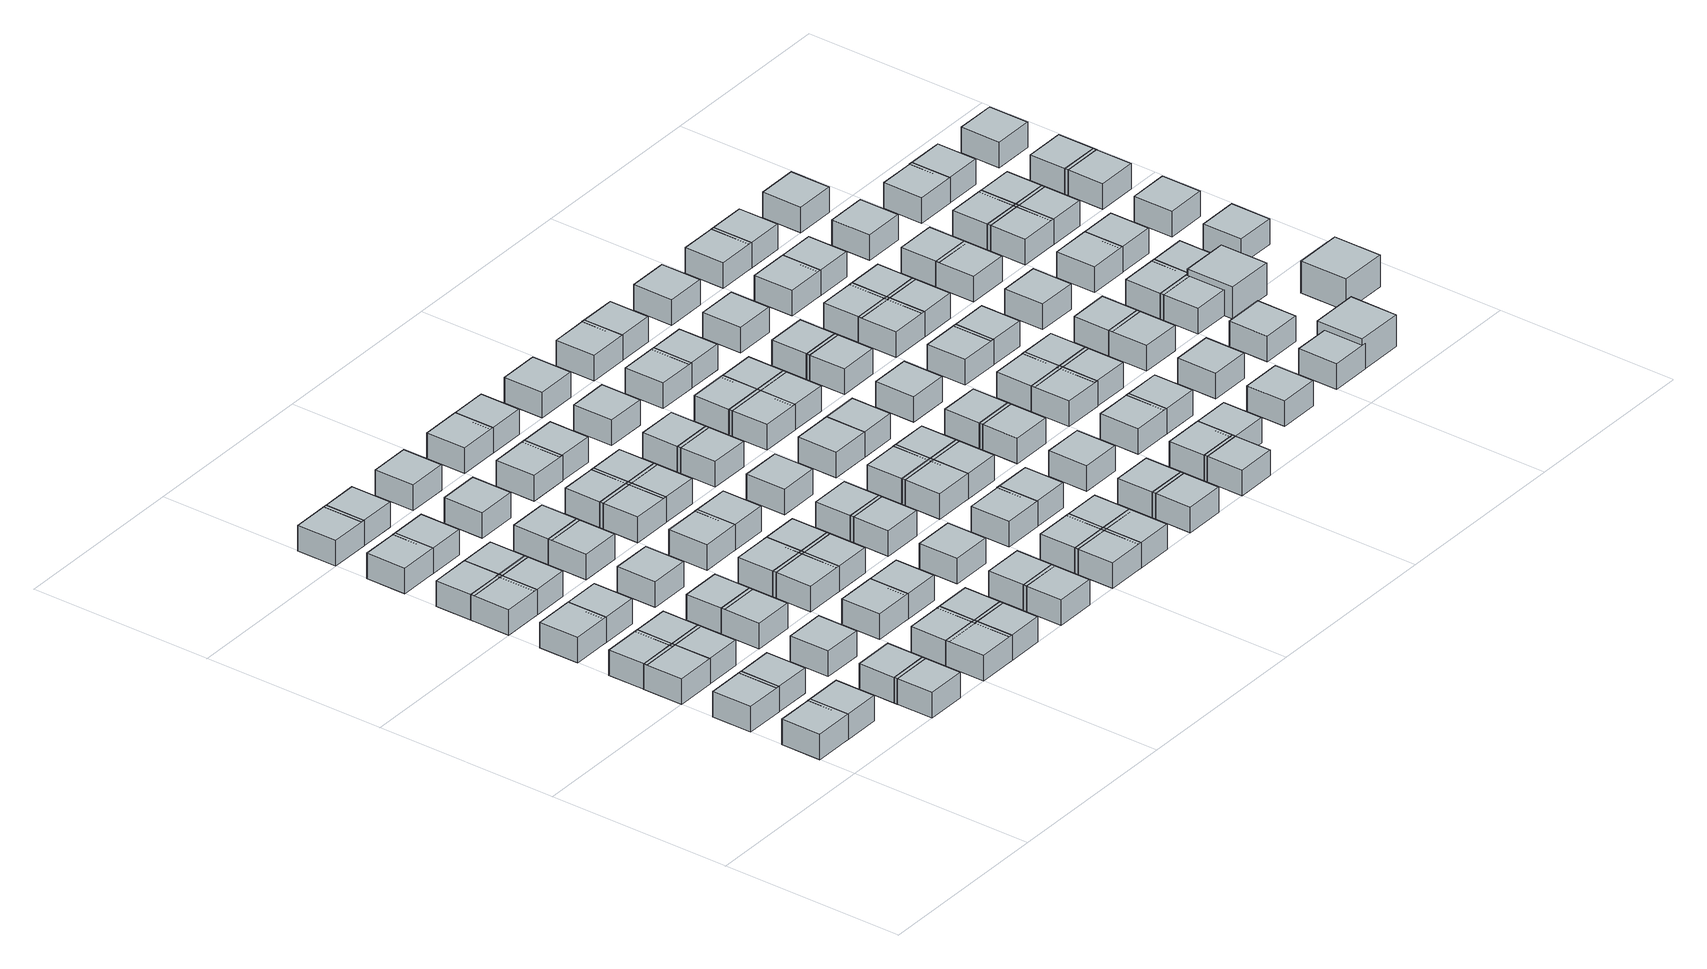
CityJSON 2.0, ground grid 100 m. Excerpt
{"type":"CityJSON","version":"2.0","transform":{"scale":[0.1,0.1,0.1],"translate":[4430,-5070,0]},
"CityObjects":{
"object1":{"type":"GenericCityObject","geometry":[{"type":"Solid","lod":"1","boundaries":[[[[0,1,2,3]],[[4,5,1,0]],[[5,6,2,1]],[[6,7,3,2]],[[7,4,0,3]],[[7,6,5,4]]]]}]},
"object2":{"type":"GenericCityObject","geometry":[{"type":"Solid","lod":"1","boundaries":[[[[8,9,10,11]],[[12,13,9,8]],[[13,14,10,9]],[[14,15,11,10]],[[15,12,8,11]],[[15,14,13,12]]]]}]},
"object3":{"type":"GenericCityObject","geometry":[{"type":"Solid","lod":"1","boundaries":[[[[16,17,18,19]],[[20,21,17,16]],[[21,22,18,17]],[[22,23,19,18]],[[23,20,16,19]],[[23,22,21,20]]]]}]},
"object4":{"type":"GenericCityObject","geometry":[{"type":"Solid","lod":"1","boundaries":[[[[24,25,26,27]],[[28,29,25,24]],[[29,30,26,25]],[[30,31,27,26]],[[31,28,24,27]],[[31,30,29,28]]]]}]},
"object5":{"type":"GenericCityObject","geometry":[{"type":"Solid","lod":"1","boundaries":[[[[32,33,34,35]],[[36,37,33,32]],[[37,38,34,33]],[[38,39,35,34]],[[39,36,32,35]],[[39,38,37,36]]]]}]},
"object6":{"type":"GenericCityObject","geometry":[{"type":"Solid","lod":"1","boundaries":[[[[40,41,42,43]],[[44,45,41,40]],[[45,46,42,41]],[[46,47,43,42]],[[47,44,40,43]],[[47,46,45,44]]]]}]},
"object7":{"type":"GenericCityObject","geometry":[{"type":"Solid","lod":"1","boundaries":[[[[48,49,50,51]],[[52,53,49,48]],[[53,54,50,49]],[[54,55,51,50]],[[55,52,48,51]],[[55,54,53,52]]]]}]},
"object8":{"type":"GenericCityObject","geometry":[{"type":"Solid","lod":"1","boundaries":[[[[56,57,58,59]],[[60,61,57,56]],[[61,62,58,57]],[[62,63,59,58]],[[63,60,56,59]],[[63,62,61,60]]]]}]},
"object9":{"type":"GenericCityObject","geometry":[{"type":"Solid","lod":"1","boundaries":[[[[64,65,66,67]],[[68,69,65,64]],[[69,70,66,65]],[[70,71,67,66]],[[71,68,64,67]],[[71,70,69,68]]]]}]},
"object10":{"type":"GenericCityObject","geometry":[{"type":"Solid","lod":"1","boundaries":[[[[72,73,74,75]],[[76,77,73,72]],[[77,78,74,73]],[[78,79,75,74]],[[79,76,72,75]],[[79,78,77,76]]]]}]},
"object11":{"type":"GenericCityObject","geometry":[{"type":"Solid","lod":"1","boundaries":[[[[80,81,82,83]],[[84,85,81,80]],[[85,86,82,81]],[[86,87,83,82]],[[87,84,80,83]],[[87,86,85,84]]]]}]},
"object12":{"type":"GenericCityObject","geometry":[{"type":"Solid","lod":"1","boundaries":[[[[88,89,90,91]],[[92,93,89,88]],[[93,94,90,89]],[[94,95,91,90]],[[95,92,88,91]],[[95,94,93,92]]]]}]},
"object13":{"type":"GenericCityObject","geometry":[{"type":"Solid","lod":"1","boundaries":[[[[96,97,98,99]],[[100,101,97,96]],[[101,102,98,97]],[[102,103,99,98]],[[103,100,96,99]],[[103,102,101,100]]]]}]},
"object14":{"type":"GenericCityObject","geometry":[{"type":"Solid","lod":"1","boundaries":[[[[104,105,106,107]],[[108,109,105,104]],[[109,110,106,105]],[[110,111,107,106]],[[111,108,104,107]],[[111,110,109,108]]]]}]},
"object15":{"type":"GenericCityObject","geometry":[{"type":"Solid","lod":"1","boundaries":[[[[112,113,114,115]],[[116,117,113,112]],[[117,118,114,113]],[[118,119,115,114]],[[119,116,112,115]],[[119,118,117,116]]]]}]},
"object16":{"type":"GenericCityObject","geometry":[{"type":"Solid","lod":"1","boundaries":[[[[120,121,122,123]],[[124,125,121,120]],[[125,126,122,121]],[[126,127,123,122]],[[127,124,120,123]],[[127,126,125,124]]]]}]},
"object17":{"type":"GenericCityObject","geometry":[{"type":"Solid","lod":"1","boundaries":[[[[128,129,130,131]],[[132,133,129,128]],[[133,134,130,129]],[[134,135,131,130]],[[135,132,128,131]],[[135,134,133,132]]]]}]},
"object18":{"type":"GenericCityObject","geometry":[{"type":"Solid","lod":"1","boundaries":[[[[136,137,138,139]],[[140,141,137,136]],[[141,142,138,137]],[[142,143,139,138]],[[143,140,136,139]],[[143,142,141,140]]]]}]},
"object19":{"type":"GenericCityObject","geometry":[{"type":"Solid","lod":"1","boundaries":[[[[144,145,146,147]],[[148,149,145,144]],[[149,150,146,145]],[[150,151,147,146]],[[151,148,144,147]],[[151,150,149,148]]]]}]},
"object20":{"type":"GenericCityObject","geometry":[{"type":"Solid","lod":"1","boundaries":[[[[152,153,154,155]],[[156,157,153,152]],[[157,158,154,153]],[[158,159,155,154]],[[159,156,152,155]],[[159,158,157,156]]]]}]},
"object21":{"type":"GenericCityObject","geometry":[{"type":"Solid","lod":"1","boundaries":[[[[160,161,162,163]],[[164,165,161,160]],[[165,166,162,161]],[[166,167,163,162]],[[167,164,160,163]],[[167,166,165,164]]]]}]},
"object22":{"type":"GenericCityObject","geometry":[{"type":"Solid","lod":"1","boundaries":[[[[168,169,170,171]],[[172,173,169,168]],[[173,174,170,169]],[[174,175,171,170]],[[175,172,168,171]],[[175,174,173,172]]]]}]},
"object23":{"type":"GenericCityObject","geometry":[{"type":"Solid","lod":"1","boundaries":[[[[176,177,178,179]],[[180,181,177,176]],[[181,182,178,177]],[[182,183,179,178]],[[183,180,176,179]],[[183,182,181,180]]]]}]},
"object24":{"type":"GenericCityObject","geometry":[{"type":"Solid","lod":"1","boundaries":[[[[184,185,186,187]],[[188,189,185,184]],[[189,190,186,185]],[[190,191,187,186]],[[191,188,184,187]],[[191,190,189,188]]]]}]},
"object25":{"type":"GenericCityObject","geometry":[{"type":"Solid","lod":"1","boundaries":[[[[192,193,194,195]],[[196,197,193,192]],[[197,198,194,193]],[[198,199,195,194]],[[199,196,192,195]],[[199,198,197,196]]]]}]},
"object26":{"type":"GenericCityObject","geometry":[{"type":"Solid","lod":"1","boundaries":[[[[200,201,202,203]],[[204,205,201,200]],[[205,206,202,201]],[[206,207,203,202]],[[207,204,200,203]],[[207,206,205,204]]]]}]},
"object27":{"type":"GenericCityObject","geometry":[{"type":"Solid","lod":"1","boundaries":[[[[208,209,210,211]],[[212,213,209,208]],[[213,214,210,209]],[[214,215,211,210]],[[215,212,208,211]],[[215,214,213,212]]]]}]},
"object28":{"type":"GenericCityObject","geometry":[{"type":"Solid","lod":"1","boundaries":[[[[216,217,218,219]],[[220,221,217,216]],[[221,222,218,217]],[[222,223,219,218]],[[223,220,216,219]],[[223,222,221,220]]]]}]},
"object29":{"type":"GenericCityObject","geometry":[{"type":"Solid","lod":"1","boundaries":[[[[224,225,226,227]],[[228,229,225,224]],[[229,230,226,225]],[[230,231,227,226]],[[231,228,224,227]],[[231,230,229,228]]]]}]},
"object30":{"type":"GenericCityObject","geometry":[{"type":"Solid","lod":"1","boundaries":[[[[232,233,234,235]],[[236,237,233,232]],[[237,238,234,233]],[[238,239,235,234]],[[239,236,232,235]],[[239,238,237,236]]]]}]},
"object31":{"type":"GenericCityObject","geometry":[{"type":"Solid","lod":"1","boundaries":[[[[240,241,242,243]],[[244,245,241,240]],[[245,246,242,241]],[[246,247,243,242]],[[247,244,240,243]],[[247,246,245,244]]]]}]},
"object32":{"type":"GenericCityObject","geometry":[{"type":"Solid","lod":"1","boundaries":[[[[248,249,250,251]],[[252,253,249,248]],[[253,254,250,249]],[[254,255,251,250]],[[255,252,248,251]],[[255,254,253,252]]]]}]},
"object33":{"type":"GenericCityObject","geometry":[{"type":"Solid","lod":"1","boundaries":[[[[256,257,258,259]],[[260,261,257,256]],[[261,262,258,257]],[[262,263,259,258]],[[263,260,256,259]],[[263,262,261,260]]]]}]},
"object34":{"type":"GenericCityObject","geometry":[{"type":"Solid","lod":"1","boundaries":[[[[264,265,266,267]],[[268,269,265,264]],[[269,270,266,265]],[[270,271,267,266]],[[271,268,264,267]],[[271,270,269,268]]]]}]},
"object35":{"type":"GenericCityObject","geometry":[{"type":"Solid","lod":"1","boundaries":[[[[272,273,274,275]],[[276,277,273,272]],[[277,278,274,273]],[[278,279,275,274]],[[279,276,272,275]],[[279,278,277,276]]]]}]},
"object36":{"type":"GenericCityObject","geometry":[{"type":"Solid","lod":"1","boundaries":[[[[280,281,282,283]],[[284,285,281,280]],[[285,286,282,281]],[[286,287,283,282]],[[287,284,280,283]],[[287,286,285,284]]]]}]},
"object37":{"type":"GenericCityObject","geometry":[{"type":"Solid","lod":"1","boundaries":[[[[288,289,290,291]],[[292,293,289,288]],[[293,294,290,289]],[[294,295,291,290]],[[295,292,288,291]],[[295,294,293,292]]]]}]},
"object38":{"type":"GenericCityObject","geometry":[{"type":"Solid","lod":"1","boundaries":[[[[296,297,298,299]],[[300,301,297,296]],[[301,302,298,297]],[[302,303,299,298]],[[303,300,296,299]],[[303,302,301,300]]]]}]},
"object39":{"type":"GenericCityObject","geometry":[{"type":"Solid","lod":"1","boundaries":[[[[304,305,306,307]],[[308,309,305,304]],[[309,310,306,305]],[[310,311,307,306]],[[311,308,304,307]],[[311,310,309,308]]]]}]},
"object40":{"type":"GenericCityObject","geometry":[{"type":"Solid","lod":"1","boundaries":[[[[312,313,314,315]],[[316,317,313,312]],[[317,318,314,313]],[[318,319,315,314]],[[319,316,312,315]],[[319,318,317,316]]]]}]},
"object41":{"type":"GenericCityObject","geometry":[{"type":"Solid","lod":"1","boundaries":[[[[320,321,322,323]],[[324,325,321,320]],[[325,326,322,321]],[[326,327,323,322]],[[327,324,320,323]],[[327,326,325,324]]]]}]},
"object42":{"type":"GenericCityObject","geometry":[{"type":"Solid","lod":"1","boundaries":[[[[328,329,330,331]],[[332,333,329,328]],[[333,334,330,329]],[[334,335,331,330]],[[335,332,328,331]],[[335,334,333,332]]]]}]},
"object43":{"type":"GenericCityObject","geometry":[{"type":"Solid","lod":"1","boundaries":[[[[336,337,338,339]],[[340,341,337,336]],[[341,342,338,337]],[[342,343,339,338]],[[343,340,336,339]],[[343,342,341,340]]]]}]},
"object44":{"type":"GenericCityObject","geometry":[{"type":"Solid","lod":"1","boundaries":[[[[344,345,346,347]],[[348,349,345,344]],[[349,350,346,345]],[[350,351,347,346]],[[351,348,344,347]],[[351,350,349,348]]]]}]},
"object45":{"type":"GenericCityObject","geometry":[{"type":"Solid","lod":"1","boundaries":[[[[352,353,354,355]],[[356,357,353,352]],[[357,358,354,353]],[[358,359,355,354]],[[359,356,352,355]],[[359,358,357,356]]]]}]},
"object46":{"type":"GenericCityObject","geometry":[{"type":"Solid","lod":"1","boundaries":[[[[360,361,362,363]],[[364,365,361,360]],[[365,366,362,361]],[[366,367,363,362]],[[367,364,360,363]],[[367,366,365,364]]]]}]},
"object47":{"type":"GenericCityObject","geometry":[{"type":"Solid","lod":"1","boundaries":[[[[368,369,370,371]],[[372,373,369,368]],[[373,374,370,369]],[[374,375,371,370]],[[375,372,368,371]],[[375,374,373,372]]]]}]},
"object48":{"type":"GenericCityObject","geometry":[{"type":"Solid","lod":"1","boundaries":[[[[376,377,378,379]],[[380,381,377,376]],[[381,382,378,377]],[[382,383,379,378]],[[383,380,376,379]],[[383,382,381,380]]]]}]},
"object49":{"type":"GenericCityObject","geometry":[{"type":"Solid","lod":"1","boundaries":[[[[384,385,386,387]],[[388,389,385,384]],[[389,390,386,385]],[[390,391,387,386]],[[391,388,384,387]],[[391,390,389,388]]]]}]},
"object50":{"type":"GenericCityObject","geometry":[{"type":"Solid","lod":"1","boundaries":[[[[392,393,394,395]],[[396,397,393,392]],[[397,398,394,393]],[[398,399,395,394]],[[399,396,392,395]],[[399,398,397,396]]]]}]},
"object51":{"type":"GenericCityObject","geometry":[{"type":"Solid","lod":"1","boundaries":[[[[400,401,402,403]],[[404,405,401,400]],[[405,406,402,401]],[[406,407,403,402]],[[407,404,400,403]],[[407,406,405,404]]]]}]},
"object52":{"type":"GenericCityObject","geometry":[{"type":"Solid","lod":"1","boundaries":[[[[408,409,410,411]],[[412,413,409,408]],[[413,414,410,409]],[[414,415,411,410]],[[415,412,408,411]],[[415,414,413,412]]]]}]},
"object53":{"type":"GenericCityObject","geometry":[{"type":"Solid","lod":"1","boundaries":[[[[416,417,418,419]],[[420,421,417,416]],[[421,422,418,417]],[[422,423,419,418]],[[423,420,416,419]],[[423,422,421,420]]]]}]},
"object54":{"type":"GenericCityObject","geometry":[{"type":"Solid","lod":"1","boundaries":[[[[424,425,426,427]],[[428,429,425,424]],[[429,430,426,425]],[[430,431,427,426]],[[431,428,424,427]],[[431,430,429,428]]]]}]},
"object55":{"type":"GenericCityObject","geometry":[{"type":"Solid","lod":"1","boundaries":[[[[432,433,434,435]],[[436,437,433,432]],[[437,438,434,433]],[[438,439,435,434]],[[439,436,432,435]],[[439,438,437,436]]]]}]},
"object56":{"type":"GenericCityObject","geometry":[{"type":"Solid","lod":"1","boundaries":[[[[440,441,442,443]],[[444,445,441,440]],[[445,446,442,441]],[[446,447,443,442]],[[447,444,440,443]],[[447,446,445,444]]]]}]},
"object57":{"type":"GenericCityObject","geometry":[{"type":"Solid","lod":"1","boundaries":[[[[448,449,450,451]],[[452,453,449,448]],[[453,454,450,449]],[[454,455,451,450]],[[455,452,448,451]],[[455,454,453,452]]]]}]},
"object58":{"type":"GenericCityObject","geometry":[{"type":"Solid","lod":"1","boundaries":[[[[456,457,458,459]],[[460,461,457,456]],[[461,462,458,457]],[[462,463,459,458]],[[463,460,456,459]],[[463,462,461,460]]]]}]},
"object59":{"type":"GenericCityObject","geometry":[{"type":"Solid","lod":"1","boundaries":[[[[464,465,466,467]],[[468,469,465,464]],[[469,470,466,465]],[[470,471,467,466]],[[471,468,464,467]],[[471,470,469,468]]]]}]},
"object60":{"type":"GenericCityObject","geometry":[{"type":"Solid","lod":"1","boundaries":[[[[472,473,474,475]],[[476,477,473,472]],[[477,478,474,473]],[[478,479,475,474]],[[479,476,472,475]],[[479,478,477,476]]]]}]},
"object61":{"type":"GenericCityObject","geometry":[{"type":"Solid","lod":"1","boundaries":[[[[480,481,482,483]],[[484,485,481,480]],[[485,486,482,481]],[[486,487,483,482]],[[487,484,480,483]],[[487,486,485,484]]]]}]},
"object62":{"type":"GenericCityObject","geometry":[{"type":"Solid","lod":"1","boundaries":[[[[488,489,490,491]],[[492,493,489,488]],[[493,494,490,489]],[[494,495,491,490]],[[495,492,488,491]],[[495,494,493,492]]]]}]},
"object63":{"type":"GenericCityObject","geometry":[{"type":"Solid","lod":"1","boundaries":[[[[496,497,498,499]],[[500,501,497,496]],[[501,502,498,497]],[[502,503,499,498]],[[503,500,496,499]],[[503,502,501,500]]]]}]},
"object64":{"type":"GenericCityObject","geometry":[{"type":"Solid","lod":"1","boundaries":[[[[504,505,506,507]],[[508,509,505,504]],[[509,510,506,505]],[[510,511,507,506]],[[511,508,504,507]],[[511,510,509,508]]]]}]},
"object65":{"type":"GenericCityObject","geometry":[{"type":"Solid","lod":"1","boundaries":[[[[512,513,514,515]],[[516,517,513,512]],[[517,518,514,513]],[[518,519,515,514]],[[519,516,512,515]],[[519,518,517,516]]]]}]},
"object66":{"type":"GenericCityObject","geometry":[{"type":"Solid","lod":"1","boundaries":[[[[520,521,522,523]],[[524,525,521,520]],[[525,526,522,521]],[[526,527,523,522]],[[527,524,520,523]],[[527,526,525,524]]]]}]},
"object67":{"type":"GenericCityObject","geometry":[{"type":"Solid","lod":"1","boundaries":[[[[528,529,530,531]],[[532,533,529,528]],[[533,534,530,529]],[[534,535,531,530]],[[535,532,528,531]],[[535,534,533,532]]]]}]},
"object68":{"type":"GenericCityObject","geometry":[{"type":"Solid","lod":"1","boundaries":[[[[536,537,538,539]],[[540,541,537,536]],[[541,542,538,537]],[[542,543,539,538]],[[543,540,536,539]],[[543,542,541,540]]]]}]},
"object69":{"type":"GenericCityObject","geometry":[{"type":"Solid","lod":"1","boundaries":[[[[544,545,546,547]],[[548,549,545,544]],[[549,550,546,545]],[[550,551,547,546]],[[551,548,544,547]],[[551,550,549,548]]]]}]},
"object70":{"type":"GenericCityObject","geometry":[{"type":"Solid","lod":"1","boundaries":[[[[552,553,554,555]],[[556,557,553,552]],[[557,558,554,553]],[[558,559,555,554]],[[559,556,552,555]],[[559,558,557,556]]]]}]},
"object71":{"type":"GenericCityObject","geometry":[{"type":"Solid","lod":"1","boundaries":[[[[560,561,562,563]],[[564,565,561,560]],[[565,566,562,561]],[[566,567,563,562]],[[567,564,560,563]],[[567,566,565,564]]]]}]},
"object72":{"type":"GenericCityObject","geometry":[{"type":"Solid","lod":"1","boundaries":[[[[568,569,570,571]],[[572,573,569,568]],[[573,574,570,569]],[[574,575,571,570]],[[575,572,568,571]],[[575,574,573,572]]]]}]},
"object73":{"type":"GenericCityObject","geometry":[{"type":"Solid","lod":"1","boundaries":[[[[576,577,578,579]],[[580,581,577,576]],[[581,582,578,577]],[[582,583,579,578]],[[583,580,576,579]],[[583,582,581,580]]]]}]},
"object74":{"type":"GenericCityObject","geometry":[{"type":"Solid","lod":"1","boundaries":[[[[584,585,586,587]],[[588,589,585,584]],[[589,590,586,585]],[[590,591,587,586]],[[591,588,584,587]],[[591,590,589,588]]]]}]},
"object75":{"type":"GenericCityObject","geometry":[{"type":"Solid","lod":"1","boundaries":[[[[592,593,594,595]],[[596,597,593,592]],[[597,598,594,593]],[[598,599,595,594]],[[599,596,592,595]],[[599,598,597,596]]]]}]},
"object76":{"type":"GenericCityObject","geometry":[{"type":"Solid","lod":"1","boundaries":[[[[600,601,602,603]],[[604,605,601,600]],[[605,606,602,601]],[[606,607,603,602]],[[607,604,600,603]],[[607,606,605,604]]]]}]},
"object77":{"type":"GenericCityObject","geometry":[{"type":"Solid","lod":"1","boundaries":[[[[608,609,610,611]],[[612,613,609,608]],[[613,614,610,609]],[[614,615,611,610]],[[615,612,608,611]],[[615,614,613,612]]]]}]},
"object78":{"type":"GenericCityObject","geometry":[{"type":"Solid","lod":"1","boundaries":[[[[616,617,618,619]],[[620,621,617,616]],[[621,622,618,617]],[[622,623,619,618]],[[623,620,616,619]],[[623,622,621,620]]]]}]},
"object79":{"type":"GenericCityObject","geometry":[{"type":"Solid","lod":"1","boundaries":[[[[624,625,626,627]],[[628,629,625,624]],[[629,630,626,625]],[[630,631,627,626]],[[631,628,624,627]],[[631,630,629,628]]]]}]},
"object80":{"type":"GenericCityObject","geometry":[{"type":"Solid","lod":"1","boundaries":[[[[632,633,634,635]],[[636,637,633,632]],[[637,638,634,633]],[[638,639,635,634]],[[639,636,632,635]],[[639,638,637,636]]]]}]},
"object81":{"type":"GenericCityObject","geometry":[{"type":"Solid","lod":"1","boundaries":[[[[640,641,642,643]],[[644,645,641,640]],[[645,646,642,641]],[[646,647,643,642]],[[647,644,640,643]],[[647,646,645,644]]]]}]},
"object82":{"type":"GenericCityObject","geometry":[{"type":"Solid","lod":"1","boundaries":[[[[648,649,650,651]],[[652,653,649,648]],[[653,654,650,649]],[[654,655,651,650]],[[655,652,648,651]],[[655,654,653,652]]]]}]},
"object83":{"type":"GenericCityObject","geometry":[{"type":"Solid","lod":"1","boundaries":[[[[656,657,658,659]],[[660,661,657,656]],[[661,662,658,657]],[[662,663,659,658]],[[663,660,656,659]],[[663,662,661,660]]]]}]},
"object84":{"type":"GenericCityObject","geometry":[{"type":"Solid","lod":"1","boundaries":[[[[664,665,666,667]],[[668,669,665,664]],[[669,670,666,665]],[[670,671,667,666]],[[671,668,664,667]],[[671,670,669,668]]]]}]},
"object85":{"type":"GenericCityObject","geometry":[{"type":"Solid","lod":"1","boundaries":[[[[672,673,674,675]],[[676,677,673,672]],[[677,678,674,673]],[[678,679,675,674]],[[679,676,672,675]],[[679,678,677,676]]]]}]},
"object86":{"type":"GenericCityObject","geometry":[{"type":"Solid","lod":"1","boundaries":[[[[680,681,682,683]],[[684,685,681,680]],[[685,686,682,681]],[[686,687,683,682]],[[687,684,680,683]],[[687,686,685,684]]]]}]},
"object87":{"type":"GenericCityObject","geometry":[{"type":"Solid","lod":"1","boundaries":[[[[688,689,690,691]],[[692,693,689,688]],[[693,694,690,689]],[[694,695,691,690]],[[695,692,688,691]],[[695,694,693,692]]]]}]},
"object88":{"type":"GenericCityObject","geometry":[{"type":"Solid","lod":"1","boundaries":[[[[696,697,698,699]],[[700,701,697,696]],[[701,702,698,697]],[[702,703,699,698]],[[703,700,696,699]],[[703,702,701,700]]]]}]},
"object89":{"type":"GenericCityObject","geometry":[{"type":"Solid","lod":"1","boundaries":[[[[704,705,706,707]],[[708,709,705,704]],[[709,710,706,705]],[[710,711,707,706]],[[711,708,704,707]],[[711,710,709,708]]]]}]},
"object90":{"type":"GenericCityObject","geometry":[{"type":"Solid","lod":"1","boundaries":[[[[712,713,714,715]],[[716,717,713,712]],[[717,718,714,713]],[[718,719,715,714]],[[719,716,712,715]],[[719,718,717,716]]]]}]},
"object91":{"type":"GenericCityObject","geometry":[{"type":"Solid","lod":"1","boundaries":[[[[720,721,722,723]],[[724,725,721,720]],[[725,726,722,721]],[[726,727,723,722]],[[727,724,720,723]],[[727,726,725,724]]]]}]},
"object92":{"type":"GenericCityObject","geometry":[{"type":"Solid","lod":"1","boundaries":[[[[728,729,730,731]],[[732,733,729,728]],[[733,734,730,729]],[[734,735,731,730]],[[735,732,728,731]],[[735,734,733,732]]]]}]},
"object93":{"type":"GenericCityObject","geometry":[{"type":"Solid","lod":"1","boundaries":[[[[736,737,738,739]],[[740,741,737,736]],[[741,742,738,737]],[[742,743,739,738]],[[743,740,736,739]],[[743,742,741,740]]]]}]},
"object94":{"type":"GenericCityObject","geometry":[{"type":"Solid","lod":"1","boundaries":[[[[744,745,746,747]],[[748,749,745,744]],[[749,750,746,745]],[[750,751,747,746]],[[751,748,744,747]],[[751,750,749,748]]]]}]},
"object95":{"type":"GenericCityObject","geometry":[{"type":"Solid","lod":"1","boundaries":[[[[752,753,754,755]],[[756,757,753,752]],[[757,758,754,753]],[[758,759,755,754]],[[759,756,752,755]],[[759,758,757,756]]]]}]},
"object96":{"type":"GenericCityObject","geometry":[{"type":"Solid","lod":"1","boundaries":[[[[760,761,762,763]],[[764,765,761,760]],[[765,766,762,761]],[[766,767,763,762]],[[767,764,760,763]],[[767,766,765,764]]]]}]},
"object97":{"type":"GenericCityObject","geometry":[{"type":"Solid","lod":"1","boundaries":[[[[768,769,770,771]],[[772,773,769,768]],[[773,774,770,769]],[[774,775,771,770]],[[775,772,768,771]],[[775,774,773,772]]]]}]},
"object98":{"type":"GenericCityObject","geometry":[{"type":"Solid","lod":"1","boundaries":[[[[776,777,778,779]],[[780,781,777,776]],[[781,782,778,777]],[[782,783,779,778]],[[783,780,776,779]],[[783,782,781,780]]]]}]},
"object99":{"type":"GenericCityObject","geometry":[{"type":"Solid","lod":"1","boundaries":[[[[784,785,786,787]],[[788,789,785,784]],[[789,790,786,785]],[[790,791,787,786]],[[791,788,784,787]],[[791,790,789,788]]]]}]},
"object100":{"type":"GenericCityObject","geometry":[{"type":"Solid","lod":"1","boundaries":[[[[792,793,794,795]],[[796,797,793,792]],[[797,798,794,793]],[[798,799,795,794]],[[799,796,792,795]],[[799,798,797,796]]]]}]},
"object101":{"type":"GenericCityObject","geometry":[{"type":"Solid","lod":"1","boundaries":[[[[800,801,802,803]],[[804,805,801,800]],[[805,806,802,801]],[[806,807,803,802]],[[807,804,800,803]],[[807,806,805,804]]]]}]},
"object102":{"type":"GenericCityObject","geometry":[{"type":"Solid","lod":"1","boundaries":[[[[808,809,810,811]],[[812,813,809,808]],[[813,814,810,809]],[[814,815,811,810]],[[815,812,808,811]],[[815,814,813,812]]]]}]},
"object103":{"type":"GenericCityObject","geometry":[{"type":"Solid","lod":"1","boundaries":[[[[816,817,818,819]],[[820,821,817,816]],[[821,822,818,817]],[[822,823,819,818]],[[823,820,816,819]],[[823,822,821,820]]]]}]},
"object104":{"type":"GenericCityObject","geometry":[{"type":"Solid","lod":"1","boundaries":[[[[824,825,826,827]],[[828,829,825,824]],[[829,830,826,825]],[[830,831,827,826]],[[831,828,824,827]],[[831,830,829,828]]]]}]},
"object105":{"type":"GenericCityObject","geometry":[{"type":"Solid","lod":"1","boundaries":[[[[832,833,834,835]],[[836,837,833,832]],[[837,838,834,833]],[[838,839,835,834]],[[839,836,832,835]],[[839,838,837,836]]]]}]},
"object106":{"type":"GenericCityObject","geometry":[{"type":"Solid","lod":"1","boundaries":[[[[840,841,842,843]],[[844,845,841,840]],[[845,846,842,841]],[[846,847,843,842]],[[847,844,840,843]],[[847,846,845,844]]]]}]},
"object107":{"type":"GenericCityObject","geometry":[{"type":"Solid","lod":"1","boundaries":[[[[848,849,850,851]],[[852,853,849,848]],[[853,854,850,849]],[[854,855,851,850]],[[855,852,848,851]],[[855,854,853,852]]]]}]},
"object108":{"type":"GenericCityObject","geometry":[{"type":"Solid","lod":"1","boundaries":[[[[856,857,858,859]],[[860,861,857,856]],[[861,862,858,857]],[[862,863,859,858]],[[863,860,856,859]],[[863,862,861,860]]]]}]},
"object109":{"type":"GenericCityObject","geometry":[{"type":"Solid","lod":"1","boundaries":[[[[864,865,866,867]],[[868,869,865,864]],[[869,870,866,865]],[[870,871,867,866]],[[871,868,864,867]],[[871,870,869,868]]]]}]},
"object110":{"type":"GenericCityObject","geometry":[{"type":"Solid","lod":"1","boundaries":[[[[872,873,874,875]],[[876,877,873,872]],[[877,878,874,873]],[[878,879,875,874]],[[879,876,872,875]],[[879,878,877,876]]]]}]},
"object111":{"type":"GenericCityObject","geometry":[{"type":"Solid","lod":"1","boundaries":[[[[880,881,882,883]],[[884,885,881,880]],[[885,886,882,881]],[[886,887,883,882]],[[887,884,880,883]],[[887,886,885,884]]]]}]},
"object112":{"type":"GenericCityObject","geometry":[{"type":"Solid","lod":"1","boundaries":[[[[888,889,890,891]],[[892,893,889,888]],[[893,894,890,889]],[[894,895,891,890]],[[895,892,888,891]],[[895,894,893,892]]]]}]},
"object113":{"type":"GenericCityObject","geometry":[{"type":"Solid","lod":"1","boundaries":[[[[896,897,898,899]],[[900,901,897,896]],[[901,902,898,897]],[[902,903,899,898]],[[903,900,896,899]],[[903,902,901,900]]]]}]},
"object114":{"type":"GenericCityObject","geometry":[{"type":"Solid","lod":"1","boundaries":[[[[904,905,906,907]],[[908,909,905,904]],[[909,910,906,905]],[[910,911,907,906]],[[911,908,904,907]],[[911,910,909,908]]]]}]},
"object115":{"type":"GenericCityObject","geometry":[{"type":"Solid","lod":"1","boundaries":[[[[912,913,914,915]],[[916,917,913,912]],[[917,918,914,913]],[[918,919,915,914]],[[919,916,912,915]],[[919,918,917,916]]]]}]},
"object116":{"type":"GenericCityObject","geometry":[{"type":"Solid","lod":"1","boundaries":[[[[920,921,922,923]],[[924,925,921,920]],[[925,926,922,921]],[[926,927,923,922]],[[927,924,920,923]],[[927,926,925,924]]]]}]},
"object117":{"type":"GenericCityObject","geometry":[{"type":"Solid","lod":"1","boundaries":[[[[928,929,930,931]],[[932,933,929,928]],[[933,934,930,929]],[[934,935,931,930]],[[935,932,928,931]],[[935,934,933,932]]]]}]},
"object118":{"type":"GenericCityObject","geometry":[{"type":"Solid","lod":"1","boundaries":[[[[936,937,938,939]],[[940,941,937,936]],[[941,942,938,937]],[[942,943,939,938]],[[943,940,936,939]],[[943,942,941,940]]]]}]},
"object119":{"type":"GenericCityObject","geometry":[{"type":"Solid","lod":"1","boundaries":[[[[944,945,946,947]],[[948,949,945,944]],[[949,950,946,945]],[[950,951,947,946]],[[951,948,944,947]],[[951,950,949,948]]]]}]},
"object120":{"type":"GenericCityObject","geometry":[{"type":"Solid","lod":"1","boundaries":[[[[952,953,954,955]],[[956,957,953,952]],[[957,958,954,953]],[[958,959,955,954]],[[959,956,952,955]],[[959,958,957,956]]]]}]},
"object121":{"type":"GenericCityObject","geometry":[{"type":"Solid","lod":"1","boundaries":[[[[960,961,962,963]],[[964,965,961,960]],[[965,966,962,961]],[[966,967,963,962]],[[967,964,960,963]],[[967,966,965,964]]]]}]},
"object122":{"type":"GenericCityObject","geometry":[{"type":"Solid","lod":"1","boundaries":[[[[968,969,970,971]],[[972,973,969,968]],[[973,974,970,969]],[[974,975,971,970]],[[975,972,968,971]],[[975,974,973,972]]]]}]},
"object123":{"type":"GenericCityObject","geometry":[{"type":"Solid","lod":"1","boundaries":[[[[976,977,978,979]],[[980,981,977,976]],[[981,982,978,977]],[[982,983,979,978]],[[983,980,976,979]],[[983,982,981,980]]]]}]},
"object124":{"type":"GenericCityObject","geometry":[{"type":"Solid","lod":"1","boundaries":[[[[984,985,986,987]],[[988,989,985,984]],[[989,990,986,985]],[[990,991,987,986]],[[991,988,984,987]],[[991,990,989,988]]]]}]},
"object125":{"type":"GenericCityObject","geometry":[{"type":"Solid","lod":"1","boundaries":[[[[992,993,994,995]],[[996,997,993,992]],[[997,998,994,993]],[[998,999,995,994]],[[999,996,992,995]],[[999,998,997,996]]]]}]},
"object126":{"type":"GenericCityObject","geometry":[{"type":"Solid","lod":"1","boundaries":[[[[1000,1001,1002,1003]],[[1004,1005,1001,1000]],[[1005,1006,1002,1001]],[[1006,1007,1003,1002]],[[1007,1004,1000,1003]],[[1007,1006,1005,1004]]]]}]},
"object127":{"type":"GenericCityObject","geometry":[{"type":"Solid","lod":"1","boundaries":[[[[1008,1009,1010,1011]],[[1012,1013,1009,1008]],[[1013,1014,1010,1009]],[[1014,1015,1011,1010]],[[1015,1012,1008,1011]],[[1015,1014,1013,1012]]]]}]},
"object128":{"type":"GenericCityObject","geometry":[{"type":"Solid","lod":"1","boundaries":[[[[1016,1017,1018,1019]],[[1020,1021,1017,1016]],[[1021,1022,1018,1017]],[[1022,1023,1019,1018]],[[1023,1020,1016,1019]],[[1023,1022,1021,1020]]]]}]},
"object129":{"type":"GenericCityObject","geometry":[{"type":"Solid","lod":"1","boundaries":[[[[1024,1025,1026,1027]],[[1028,1029,1025,1024]],[[1029,1030,1026,1025]],[[1030,1031,1027,1026]],[[1031,1028,1024,1027]],[[1031,1030,1029,1028]]]]}]},
"object130":{"type":"GenericCityObject","geometry":[{"type":"Solid","lod":"1","boundaries":[[[[1032,1033,1034,1035]],[[1036,1037,1033,1032]],[[1037,1038,1034,1033]],[[1038,1039,1035,1034]],[[1039,1036,1032,1035]],[[1039,1038,1037,1036]]]]}]},
"object131":{"type":"GenericCityObject","geometry":[{"type":"Solid","lod":"1","boundaries":[[[[1040,1041,1042,1043]],[[1044,1045,1041,1040]],[[1045,1046,1042,1041]],[[1046,1047,1043,1042]],[[1047,1044,1040,1043]],[[1047,1046,1045,1044]]]]}]},
"object132":{"type":"GenericCityObject","geometry":[{"type":"Solid","lod":"1","boundaries":[[[[1048,1049,1050,1051]],[[1052,1053,1049,1048]],[[1053,1054,1050,1049]],[[1054,1055,1051,1050]],[[1055,1052,1048,1051]],[[1055,1054,1053,1052]]]]}]},
"object133":{"type":"GenericCityObject","geometry":[{"type":"Solid","lod":"1","boundaries":[[[[1056,1057,1058,1059]],[[1060,1061,1057,1056]],[[1061,1062,1058,1057]],[[1062,1063,1059,1058]],[[1063,1060,1056,1059]],[[1063,1062,1061,1060]]]]}]},
"object134":{"type":"GenericCityObject","geometry":[{"type":"Solid","lod":"1","boundaries":[[[[1064,1065,1066,1067]],[[1068,1069,1065,1064]],[[1069,1070,1066,1065]],[[1070,1071,1067,1066]],[[1071,1068,1064,1067]],[[1071,1070,1069,1068]]]]}]},
"object135":{"type":"GenericCityObject","geometry":[{"type":"Solid","lod":"1","boundaries":[[[[1072,1073,1074,1075]],[[1076,1077,1073,1072]],[[1077,1078,1074,1073]],[[1078,1079,1075,1074]],[[1079,1076,1072,1075]],[[1079,1078,1077,1076]]]]}]},
"object136":{"type":"GenericCityObject","geometry":[{"type":"Solid","lod":"1","boundaries":[[[[1080,1081,1082,1083]],[[1084,1085,1081,1080]],[[1085,1086,1082,1081]],[[1086,1087,1083,1082]],[[1087,1084,1080,1083]],[[1087,1086,1085,1084]]]]}]},
"object137":{"type":"GenericCityObject","geometry":[{"type":"Solid","lod":"1","boundaries":[[[[1088,1089,1090,1091]],[[1092,1093,1089,1088]],[[1093,1094,1090,1089]],[[1094,1095,1091,1090]],[[1095,1092,1088,1091]],[[1095,1094,1093,1092]]]]}]}
},
"vertices":[
[0,200,0],[220,200,0],[220,420,0],[0,420,0],[0,200,140],[220,200,140],[220,420,140],[0,420,140],
[0,600,0],[220,600,0],[220,820,0],[0,820,0],[0,600,140],[220,600,140],[220,820,140],[0,820,140],
[200,200,0],[420,200,0],[420,420,0],[200,420,0],[200,200,140],[420,200,140],[420,420,140],[200,420,140],
[0,1000,0],[220,1000,0],[220,1220,0],[0,1220,0],[0,1000,140],[220,1000,140],[220,1220,140],[0,1220,140],
[0,1200,0],[220,1200,0],[220,1420,0],[0,1420,0],[0,1200,140],[220,1200,140],[220,1420,140],[0,1420,140],
[200,600,0],[420,600,0],[420,820,0],[200,820,0],[200,600,140],[420,600,140],[420,820,140],[200,820,140],
[0,1600,0],[220,1600,0],[220,1820,0],[0,1820,0],[0,1600,140],[220,1600,140],[220,1820,140],[0,1820,140],
[200,1000,0],[420,1000,0],[420,1220,0],[200,1220,0],[200,1000,140],[420,1000,140],[420,1220,140],[200,1220,140],
[200,1200,0],[420,1200,0],[420,1420,0],[200,1420,0],[200,1200,140],[420,1200,140],[420,1420,140],[200,1420,140],
[600,0,0],[820,0,0],[820,220,0],[600,220,0],[600,0,140],[820,0,140],[820,220,140],[600,220,140],
[0,2000,0],[220,2000,0],[220,2220,0],[0,2220,0],[0,2000,140],[220,2000,140],[220,2220,140],[0,2220,140],
[600,200,0],[820,200,0],[820,420,0],[600,420,0],[600,200,140],[820,200,140],[820,420,140],[600,420,140],
[0,2200,0],[220,2200,0],[220,2420,0],[0,2420,0],[0,2200,140],[220,2200,140],[220,2420,140],[0,2420,140],
[200,1600,0],[420,1600,0],[420,1820,0],[200,1820,0],[200,1600,140],[420,1600,140],[420,1820,140],[200,1820,140],
[600,600,0],[820,600,0],[820,820,0],[600,820,0],[600,600,140],[820,600,140],[820,820,140],[600,820,140],
[0,2600,0],[220,2600,0],[220,2820,0],[0,2820,0],[0,2600,140],[220,2600,140],[220,2820,140],[0,2820,140],
[200,2000,0],[420,2000,0],[420,2220,0],[200,2220,0],[200,2000,140],[420,2000,140],[420,2220,140],[200,2220,140],
[200,2200,0],[420,2200,0],[420,2420,0],[200,2420,0],[200,2200,140],[420,2200,140],[420,2420,140],[200,2420,140],
[600,1000,0],[820,1000,0],[820,1220,0],[600,1220,0],[600,1000,140],[820,1000,140],[820,1220,140],[600,1220,140],
[0,3000,0],[220,3000,0],[220,3220,0],[0,3220,0],[0,3000,140],[220,3000,140],[220,3220,140],[0,3220,140],
[600,1200,0],[820,1200,0],[820,1420,0],[600,1420,0],[600,1200,140],[820,1200,140],[820,1420,140],[600,1420,140],
[200,2600,0],[420,2600,0],[420,2820,0],[200,2820,0],[200,2600,140],[420,2600,140],[420,2820,140],[200,2820,140],
[1000,0,0],[1220,0,0],[1220,220,0],[1000,220,0],[1000,0,140],[1220,0,140],[1220,220,140],[1000,220,140],
[1000,200,0],[1220,200,0],[1220,420,0],[1000,420,0],[1000,200,140],[1220,200,140],[1220,420,140],[1000,420,140],
[600,1600,0],[820,1600,0],[820,1820,0],[600,1820,0],[600,1600,140],[820,1600,140],[820,1820,140],[600,1820,140],
[200,3000,0],[420,3000,0],[420,3220,0],[200,3220,0],[200,3000,140],[420,3000,140],[420,3220,140],[200,3220,140],
[1000,600,0],[1220,600,0],[1220,820,0],[1000,820,0],[1000,600,140],[1220,600,140],[1220,820,140],[1000,820,140],
[1200,0,0],[1420,0,0],[1420,220,0],[1200,220,0],[1200,0,140],[1420,0,140],[1420,220,140],[1200,220,140],
[600,2000,0],[820,2000,0],[820,2220,0],[600,2220,0],[600,2000,140],[820,2000,140],[820,2220,140],[600,2220,140],
[1200,200,0],[1420,200,0],[1420,420,0],[1200,420,0],[1200,200,140],[1420,200,140],[1420,420,140],[1200,420,140],
[600,2200,0],[820,2200,0],[820,2420,0],[600,2420,0],[600,2200,140],[820,2200,140],[820,2420,140],[600,2420,140],
[1000,1000,0],[1220,1000,0],[1220,1220,0],[1000,1220,0],[1000,1000,140],[1220,1000,140],[1220,1220,140],[1000,1220,140],
[1000,1200,0],[1220,1200,0],[1220,1420,0],[1000,1420,0],[1000,1200,140],[1220,1200,140],[1220,1420,140],[1000,1420,140],
[1200,600,0],[1420,600,0],[1420,820,0],[1200,820,0],[1200,600,140],[1420,600,140],[1420,820,140],[1200,820,140],
[600,2600,0],[820,2600,0],[820,2820,0],[600,2820,0],[600,2600,140],[820,2600,140],[820,2820,140],[600,2820,140],
[1000,1600,0],[1220,1600,0],[1220,1820,0],[1000,1820,0],[1000,1600,140],[1220,1600,140],[1220,1820,140],[1000,1820,140],
[1200,1000,0],[1420,1000,0],[1420,1220,0],[1200,1220,0],[1200,1000,140],[1420,1000,140],[1420,1220,140],[1200,1220,140],
[600,3000,0],[820,3000,0],[820,3220,0],[600,3220,0],[600,3000,140],[820,3000,140],[820,3220,140],[600,3220,140],
[1200,1200,0],[1420,1200,0],[1420,1420,0],[1200,1420,0],[1200,1200,140],[1420,1200,140],[1420,1420,140],[1200,1420,140],
[1600,0,0],[1820,0,0],[1820,220,0],[1600,220,0],[1600,0,140],[1820,0,140],[1820,220,140],[1600,220,140],
[1000,2000,0],[1220,2000,0],[1220,2220,0],[1000,2220,0],[1000,2000,140],[1220,2000,140],[1220,2220,140],[1000,2220,140],
[1600,200,0],[1820,200,0],[1820,420,0],[1600,420,0],[1600,200,140],[1820,200,140],[1820,420,140],[1600,420,140],
[1000,2200,0],[1220,2200,0],[1220,2420,0],[1000,2420,0],[1000,2200,140],[1220,2200,140],[1220,2420,140],[1000,2420,140],
[1200,1600,0],[1420,1600,0],[1420,1820,0],[1200,1820,0],[1200,1600,140],[1420,1600,140],[1420,1820,140],[1200,1820,140],
[1600,600,0],[1820,600,0],[1820,820,0],[1600,820,0],[1600,600,140],[1820,600,140],[1820,820,140],[1600,820,140],
[1000,2600,0],[1220,2600,0],[1220,2820,0],[1000,2820,0],[1000,2600,140],[1220,2600,140],[1220,2820,140],[1000,2820,140],
[1200,2000,0],[1420,2000,0],[1420,2220,0],[1200,2220,0],[1200,2000,140],[1420,2000,140],[1420,2220,140],[1200,2220,140],
[1200,2200,0],[1420,2200,0],[1420,2420,0],[1200,2420,0],[1200,2200,140],[1420,2200,140],[1420,2420,140],[1200,2420,140],
[1600,1000,0],[1820,1000,0],[1820,1220,0],[1600,1220,0],[1600,1000,140],[1820,1000,140],[1820,1220,140],[1600,1220,140],
[1000,3000,0],[1220,3000,0],[1220,3220,0],[1000,3220,0],[1000,3000,140],[1220,3000,140],[1220,3220,140],[1000,3220,140],
[1600,1200,0],[1820,1200,0],[1820,1420,0],[1600,1420,0],[1600,1200,140],[1820,1200,140],[1820,1420,140],[1600,1420,140],
[1200,2600,0],[1420,2600,0],[1420,2820,0],[1200,2820,0],[1200,2600,140],[1420,2600,140],[1420,2820,140],[1200,2820,140],
[2000,0,0],[2220,0,0],[2220,220,0],[2000,220,0],[2000,0,140],[2220,0,140],[2220,220,140],[2000,220,140],
[2000,200,0],[2220,200,0],[2220,420,0],[2000,420,0],[2000,200,140],[2220,200,140],[2220,420,140],[2000,420,140],
[1600,1600,0],[1820,1600,0],[1820,1820,0],[1600,1820,0],[1600,1600,140],[1820,1600,140],[1820,1820,140],[1600,1820,140],
[1200,3000,0],[1420,3000,0],[1420,3220,0],[1200,3220,0],[1200,3000,140],[1420,3000,140],[1420,3220,140],[1200,3220,140],
[2000,600,0],[2220,600,0],[2220,820,0],[2000,820,0],[2000,600,140],[2220,600,140],[2220,820,140],[2000,820,140],
[2200,0,0],[2420,0,0],[2420,220,0],[2200,220,0],[2200,0,140],[2420,0,140],[2420,220,140],[2200,220,140],
[1600,2000,0],[1820,2000,0],[1820,2220,0],[1600,2220,0],[1600,2000,140],[1820,2000,140],[1820,2220,140],[1600,2220,140],
[2200,200,0],[2420,200,0],[2420,420,0],[2200,420,0],[2200,200,140],[2420,200,140],[2420,420,140],[2200,420,140],
[1600,2200,0],[1820,2200,0],[1820,2420,0],[1600,2420,0],[1600,2200,140],[1820,2200,140],[1820,2420,140],[1600,2420,140],
[2000,1000,0],[2220,1000,0],[2220,1220,0],[2000,1220,0],[2000,1000,140],[2220,1000,140],[2220,1220,140],[2000,1220,140],
[2000,1200,0],[2220,1200,0],[2220,1420,0],[2000,1420,0],[2000,1200,140],[2220,1200,140],[2220,1420,140],[2000,1420,140],
[2200,600,0],[2420,600,0],[2420,820,0],[2200,820,0],[2200,600,140],[2420,600,140],[2420,820,140],[2200,820,140],
[1600,2600,0],[1820,2600,0],[1820,2820,0],[1600,2820,0],[1600,2600,140],[1820,2600,140],[1820,2820,140],[1600,2820,140],
[2000,1600,0],[2220,1600,0],[2220,1820,0],[2000,1820,0],[2000,1600,140],[2220,1600,140],[2220,1820,140],[2000,1820,140],
[2200,1000,0],[2420,1000,0],[2420,1220,0],[2200,1220,0],[2200,1000,140],[2420,1000,140],[2420,1220,140],[2200,1220,140],
[1600,3000,0],[1820,3000,0],[1820,3220,0],[1600,3220,0],[1600,3000,140],[1820,3000,140],[1820,3220,140],[1600,3220,140],
[2200,1200,0],[2420,1200,0],[2420,1420,0],[2200,1420,0],[2200,1200,140],[2420,1200,140],[2420,1420,140],[2200,1420,140],
[2600,0,0],[2820,0,0],[2820,220,0],[2600,220,0],[2600,0,140],[2820,0,140],[2820,220,140],[2600,220,140],
[2000,2000,0],[2220,2000,0],[2220,2220,0],[2000,2220,0],[2000,2000,140],[2220,2000,140],[2220,2220,140],[2000,2220,140],
[2600,200,0],[2820,200,0],[2820,420,0],[2600,420,0],[2600,200,140],[2820,200,140],[2820,420,140],[2600,420,140],
[2000,2200,0],[2220,2200,0],[2220,2420,0],[2000,2420,0],[2000,2200,140],[2220,2200,140],[2220,2420,140],[2000,2420,140],
[2200,1600,0],[2420,1600,0],[2420,1820,0],[2200,1820,0],[2200,1600,140],[2420,1600,140],[2420,1820,140],[2200,1820,140],
[2600,600,0],[2820,600,0],[2820,820,0],[2600,820,0],[2600,600,140],[2820,600,140],[2820,820,140],[2600,820,140],
[2000,2600,0],[2220,2600,0],[2220,2820,0],[2000,2820,0],[2000,2600,140],[2220,2600,140],[2220,2820,140],[2000,2820,140],
[2200,2000,0],[2420,2000,0],[2420,2220,0],[2200,2220,0],[2200,2000,140],[2420,2000,140],[2420,2220,140],[2200,2220,140],
[2200,2200,0],[2420,2200,0],[2420,2420,0],[2200,2420,0],[2200,2200,140],[2420,2200,140],[2420,2420,140],[2200,2420,140],
[2600,1000,0],[2820,1000,0],[2820,1220,0],[2600,1220,0],[2600,1000,140],[2820,1000,140],[2820,1220,140],[2600,1220,140],
[2000,3000,0],[2220,3000,0],[2220,3220,0],[2000,3220,0],[2000,3000,140],[2220,3000,140],[2220,3220,140],[2000,3220,140],
[2600,1200,0],[2820,1200,0],[2820,1420,0],[2600,1420,0],[2600,1200,140],[2820,1200,140],[2820,1420,140],[2600,1420,140],
[2200,2600,0],[2420,2600,0],[2420,2820,0],[2200,2820,0],[2200,2600,140],[2420,2600,140],[2420,2820,140],[2200,2820,140],
[3000,0,0],[3220,0,0],[3220,220,0],[3000,220,0],[3000,0,140],[3220,0,140],[3220,220,140],[3000,220,140],
[3000,200,0],[3220,200,0],[3220,420,0],[3000,420,0],[3000,200,140],[3220,200,140],[3220,420,140],[3000,420,140],
[2600,1600,0],[2820,1600,0],[2820,1820,0],[2600,1820,0],[2600,1600,140],[2820,1600,140],[2820,1820,140],[2600,1820,140],
[2200,3000,0],[2420,3000,0],[2420,3220,0],[2200,3220,0],[2200,3000,140],[2420,3000,140],[2420,3220,140],[2200,3220,140],
[3000,600,0],[3220,600,0],[3220,820,0],[3000,820,0],[3000,600,140],[3220,600,140],[3220,820,140],[3000,820,140],
[2600,2000,0],[2820,2000,0],[2820,2220,0],[2600,2220,0],[2600,2000,140],[2820,2000,140],[2820,2220,140],[2600,2220,140],
[3200,200,0],[3420,200,0],[3420,420,0],[3200,420,0],[3200,200,140],[3420,200,140],[3420,420,140],[3200,420,140],
[2600,2200,0],[2820,2200,0],[2820,2420,0],[2600,2420,0],[2600,2200,140],[2820,2200,140],[2820,2420,140],[2600,2420,140],
[3000,1000,0],[3220,1000,0],[3220,1220,0],[3000,1220,0],[3000,1000,140],[3220,1000,140],[3220,1220,140],[3000,1220,140],
[3000,1200,0],[3220,1200,0],[3220,1420,0],[3000,1420,0],[3000,1200,140],[3220,1200,140],[3220,1420,140],[3000,1420,140],
[3200,600,0],[3420,600,0],[3420,820,0],[3200,820,0],[3200,600,140],[3420,600,140],[3420,820,140],[3200,820,140],
[2600,2600,0],[2820,2600,0],[2820,2820,0],[2600,2820,0],[2600,2600,140],[2820,2600,140],[2820,2820,140],[2600,2820,140],
[3000,1600,0],[3220,1600,0],[3220,1820,0],[3000,1820,0],[3000,1600,140],[3220,1600,140],[3220,1820,140],[3000,1820,140],
[3200,1000,0],[3420,1000,0],[3420,1220,0],[3200,1220,0],[3200,1000,140],[3420,1000,140],[3420,1220,140],[3200,1220,140],
[2600,3000,0],[2820,3000,0],[2820,3220,0],[2600,3220,0],[2600,3000,140],[2820,3000,140],[2820,3220,140],[2600,3220,140],
[3200,1200,0],[3420,1200,0],[3420,1420,0],[3200,1420,0],[3200,1200,140],[3420,1200,140],[3420,1420,140],[3200,1420,140],
[3000,2000,0],[3220,2000,0],[3220,2220,0],[3000,2220,0],[3000,2000,140],[3220,2000,140],[3220,2220,140],[3000,2220,140],
[3600,200,0],[3820,200,0],[3820,420,0],[3600,420,0],[3600,200,140],[3820,200,140],[3820,420,140],[3600,420,140],
[3000,2200,0],[3220,2200,0],[3220,2420,0],[3000,2420,0],[3000,2200,140],[3220,2200,140],[3220,2420,140],[3000,2420,140],
[3200,1600,0],[3420,1600,0],[3420,1820,0],[3200,1820,0],[3200,1600,140],[3420,1600,140],[3420,1820,140],[3200,1820,140],
[3600,600,0],[3820,600,0],[3820,820,0],[3600,820,0],[3600,600,140],[3820,600,140],[3820,820,140],[3600,820,140],
[3000,2600,0],[3220,2600,0],[3220,2820,0],[3000,2820,0],[3000,2600,140],[3220,2600,140],[3220,2820,140],[3000,2820,140],
[3200,2000,0],[3420,2000,0],[3420,2220,0],[3200,2220,0],[3200,2000,140],[3420,2000,140],[3420,2220,140],[3200,2220,140],
[3200,2200,0],[3420,2200,0],[3420,2420,0],[3200,2420,0],[3200,2200,140],[3420,2200,140],[3420,2420,140],[3200,2420,140],
[3600,1000,0],[3820,1000,0],[3820,1220,0],[3600,1220,0],[3600,1000,140],[3820,1000,140],[3820,1220,140],[3600,1220,140],
[3000,3000,0],[3220,3000,0],[3220,3220,0],[3000,3220,0],[3000,3000,140],[3220,3000,140],[3220,3220,140],[3000,3220,140],
[3600,1200,0],[3820,1200,0],[3820,1420,0],[3600,1420,0],[3600,1200,140],[3820,1200,140],[3820,1420,140],[3600,1420,140],
[3200,2600,0],[3420,2600,0],[3420,2820,0],[3200,2820,0],[3200,2600,140],[3420,2600,140],[3420,2820,140],[3200,2820,140],
[4000,200,0],[4220,200,0],[4220,420,0],[4000,420,0],[4000,200,140],[4220,200,140],[4220,420,140],[4000,420,140],
[3600,1600,0],[3820,1600,0],[3820,1820,0],[3600,1820,0],[3600,1600,140],[3820,1600,140],[3820,1820,140],[3600,1820,140],
[3200,3000,0],[3420,3000,0],[3420,3220,0],[3200,3220,0],[3200,3000,140],[3420,3000,140],[3420,3220,140],[3200,3220,140],
[4000,600,0],[4220,600,0],[4220,820,0],[4000,820,0],[4000,600,140],[4220,600,140],[4220,820,140],[4000,820,140],
[3600,2000,0],[3820,2000,0],[3820,2220,0],[3600,2220,0],[3600,2000,140],[3820,2000,140],[3820,2220,140],[3600,2220,140],
[3600,2200,0],[3820,2200,0],[3820,2420,0],[3600,2420,0],[3600,2200,140],[3820,2200,140],[3820,2420,140],[3600,2420,140],
[4200,200,0],[4462,200,0],[4462,462,0],[4200,462,0],[4200,200,175],[4462,200,175],[4462,462,175],[4200,462,175],
[4000,1000,0],[4220,1000,0],[4220,1220,0],[4000,1220,0],[4000,1000,140],[4220,1000,140],[4220,1220,140],[4000,1220,140],
[4000,1200,0],[4220,1200,0],[4220,1420,0],[4000,1420,0],[4000,1200,140],[4220,1200,140],[4220,1420,140],[4000,1420,140],
[3600,2600,0],[3820,2600,0],[3820,2820,0],[3600,2820,0],[3600,2600,140],[3820,2600,140],[3820,2820,140],[3600,2820,140],
[4000,1600,0],[4220,1600,0],[4220,1820,0],[4000,1820,0],[4000,1600,140],[4220,1600,140],[4220,1820,140],[4000,1820,140],
[3600,3000,0],[3820,3000,0],[3820,3220,0],[3600,3220,0],[3600,3000,140],[3820,3000,140],[3820,3220,140],[3600,3220,140],
[4200,950,0],[4462,950,0],[4462,1212,0],[4200,1212,0],[4200,950,175],[4462,950,175],[4462,1212,175],[4200,1212,175],
[4200,1200,0],[4420,1200,0],[4420,1420,0],[4200,1420,0],[4200,1200,140],[4420,1200,140],[4420,1420,140],[4200,1420,140],
[4000,2000,0],[4220,2000,0],[4220,2220,0],[4000,2220,0],[4000,2000,140],[4220,2000,140],[4220,2220,140],[4000,2220,140],
[4000,2200,0],[4220,2200,0],[4220,2420,0],[4000,2420,0],[4000,2200,140],[4220,2200,140],[4220,2420,140],[4000,2420,140],
[4200,1600,0],[4420,1600,0],[4420,1820,0],[4200,1820,0],[4200,1600,140],[4420,1600,140],[4420,1820,140],[4200,1820,140],
[4570,570,0],[4832,570,0],[4832,832,0],[4570,832,0],[4570,570,175],[4832,570,175],[4832,832,175],[4570,832,175],
[4000,2600,0],[4220,2600,0],[4220,2820,0],[4000,2820,0],[4000,2600,140],[4220,2600,140],[4220,2820,140],[4000,2820,140],
[4200,2000,0],[4420,2000,0],[4420,2220,0],[4200,2220,0],[4200,2000,140],[4420,2000,140],[4420,2220,140],[4200,2220,140],
[4200,2200,0],[4420,2200,0],[4420,2420,0],[4200,2420,0],[4200,2200,140],[4420,2200,140],[4420,2420,140],[4200,2420,140],
[4600,1200,0],[4820,1200,0],[4820,1420,0],[4600,1420,0],[4600,1200,140],[4820,1200,140],[4820,1420,140],[4600,1420,140],
[4200,2600,0],[4420,2600,0],[4420,2820,0],[4200,2820,0],[4200,2600,140],[4420,2600,140],[4420,2820,140],[4200,2820,140],
[4600,1600,0],[4820,1600,0],[4820,1820,0],[4600,1820,0],[4600,1600,140],[4820,1600,140],[4820,1820,140],[4600,1820,140],
[4600,2000,0],[4820,2000,0],[4820,2220,0],[4600,2220,0],[4600,2000,140],[4820,2000,140],[4820,2220,140],[4600,2220,140],
[4600,2200,0],[4820,2200,0],[4820,2420,0],[4600,2420,0],[4600,2200,140],[4820,2200,140],[4820,2420,140],[4600,2420,140],
[4600,2600,0],[4820,2600,0],[4820,2820,0],[4600,2820,0],[4600,2600,140],[4820,2600,140],[4820,2820,140],[4600,2820,140]
]}
